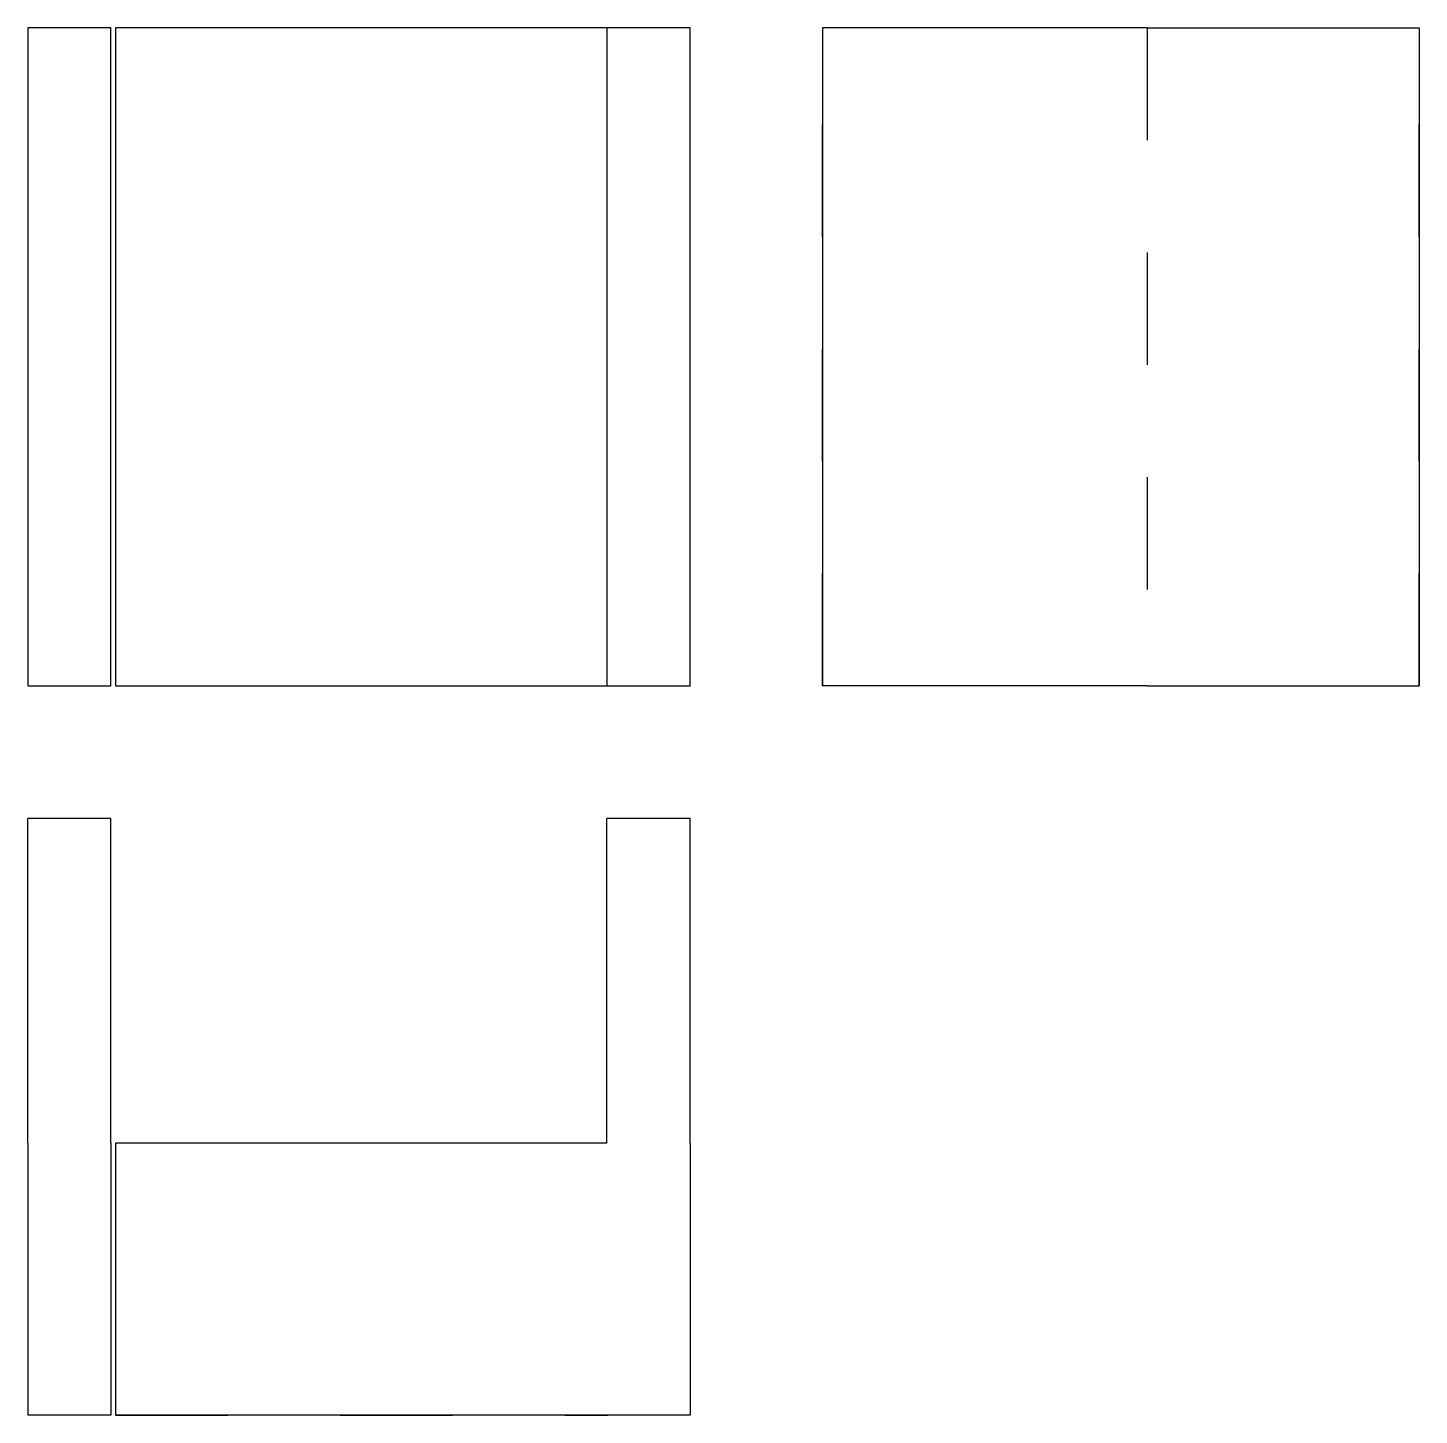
# Model space of a CAD drawing. Extents: x 0 to 1.24, y 0 to 1.24.
import ezdxf

# ---------------------------------------------------------------- set-up
doc = ezdxf.new("R2010")
doc.units = 0
doc.linetypes.add('HIDDEN', pattern=[0.029481, 0.019664, -0.009817])
for name, color, linetype in [('FRONT', 7, 'CONTINUOUS'), ('FRONT_HID', 7, 'HIDDEN'), ('LEFT', 7, 'CONTINUOUS'), ('LEFT_HID', 7, 'HIDDEN'), ('TOP', 7, 'CONTINUOUS'), ('TOP_HID', 7, 'HIDDEN')]:
    doc.layers.add(name, color=color, linetype=linetype)

msp = doc.modelspace()

# ---------------------------------------------------------------- linework, layer by layer
at = {"layer": 'FRONT'}
for p, q in [((0, 1.235115), (0, 0.649178)), ((0.074013, 1.235115), (0, 1.235115)), ((0.074013, 0.649178), (0.074013, 1.235115)), ((0.078125, 1.235115), (0.078125, 0.649178)), ((0.515625, 1.235115), (0.078125, 1.235115)), ((0.515625, 1.235115), (0.515625, 0.649178)), ((0.589638, 1.235115), (0.515625, 1.235115)), ((0.589638, 0.649178), (0.589638, 1.235115)), ((0, 0.649178), (0.074013, 0.649178)), ((0.078125, 0.649178), (0.515625, 0.649178)), ((0.515625, 0.649178), (0.589638, 0.649178))]:
    msp.add_line(p, q, dxfattribs=at)
at = {"layer": 'FRONT_HID', "linetype": 'HIDDEN'}
for p, q in [((0.516036, 1.235115), (0.515625, 1.235115)), ((0.516036, 1.235115), (0.515625, 1.235115)), ((0.589638, 1.235115), (0.516036, 1.235115)), ((0.589638, 1.235115), (0.516036, 1.235115)), ((0.515625, 0.649178), (0.516036, 0.649178)), ((0.515625, 0.649178), (0.516036, 0.649178)), ((0.516036, 0.649178), (0.589638, 0.649178)), ((0.516036, 0.649178), (0.589638, 0.649178))]:
    msp.add_line(p, q, dxfattribs=at)
at = {"layer": 'LEFT'}
for p, q in [((0.996628, 1.235115), (0.707566, 1.235115)), ((0.707566, 1.235115), (0.707566, 0.649178)), ((0.996628, 1.235115), (1.238816, 1.235115)), ((1.238816, 1.235115), (1.238816, 0.649178)), ((0.996628, 0.649178), (0.707566, 0.649178)), ((0.996628, 0.649178), (1.238816, 0.649178))]:
    msp.add_line(p, q, dxfattribs=at)
at = {"layer": 'LEFT_HID', "linetype": 'HIDDEN'}
for p, q in [((0.707566, 0.649178), (0.707566, 1.235115)), ((0.707566, 0.649178), (0.707566, 1.235115)), ((0.996628, 1.235115), (0.996628, 0.649178)), ((0.996628, 1.235115), (0.996628, 0.649178)), ((1.238816, 0.649178), (1.238816, 1.235115)), ((1.238816, 0.649178), (1.238816, 1.235115)), ((1.238816, 0.649178), (1.238816, 1.235115))]:
    msp.add_line(p, q, dxfattribs=at)
at = {"layer": 'TOP'}
for p, q in [((0, 0.242188), (0, 0.53125)), ((0.074013, 0.53125), (0, 0.53125)), ((0.074013, 0.242188), (0.074013, 0.53125)), ((0.515625, 0.242188), (0.515625, 0.53125)), ((0.589638, 0.53125), (0.515625, 0.53125)), ((0.589638, 0.242188), (0.589638, 0.53125)), ((0, 0.242188), (0, 0)), ((0.074013, 0.242188), (0.074013, 0)), ((0.515625, 0.242188), (0.078125, 0.242188)), ((0.078125, 0.242188), (0.078125, 0)), ((0.589638, 0.242188), (0.589638, 0)), ((0.074013, 0), (0, 0)), ((0.515625, 0), (0.078125, 0)), ((0.516036, 0), (0.515625, 0)), ((0.589638, 0), (0.516036, 0))]:
    msp.add_line(p, q, dxfattribs=at)
at = {"layer": 'TOP_HID', "linetype": 'HIDDEN'}
for p, q in [((0.078125, 0), (0.515625, 0)), ((0.515625, 0), (0.516036, 0))]:
    msp.add_line(p, q, dxfattribs=at)

doc.saveas('drawing.dxf')
